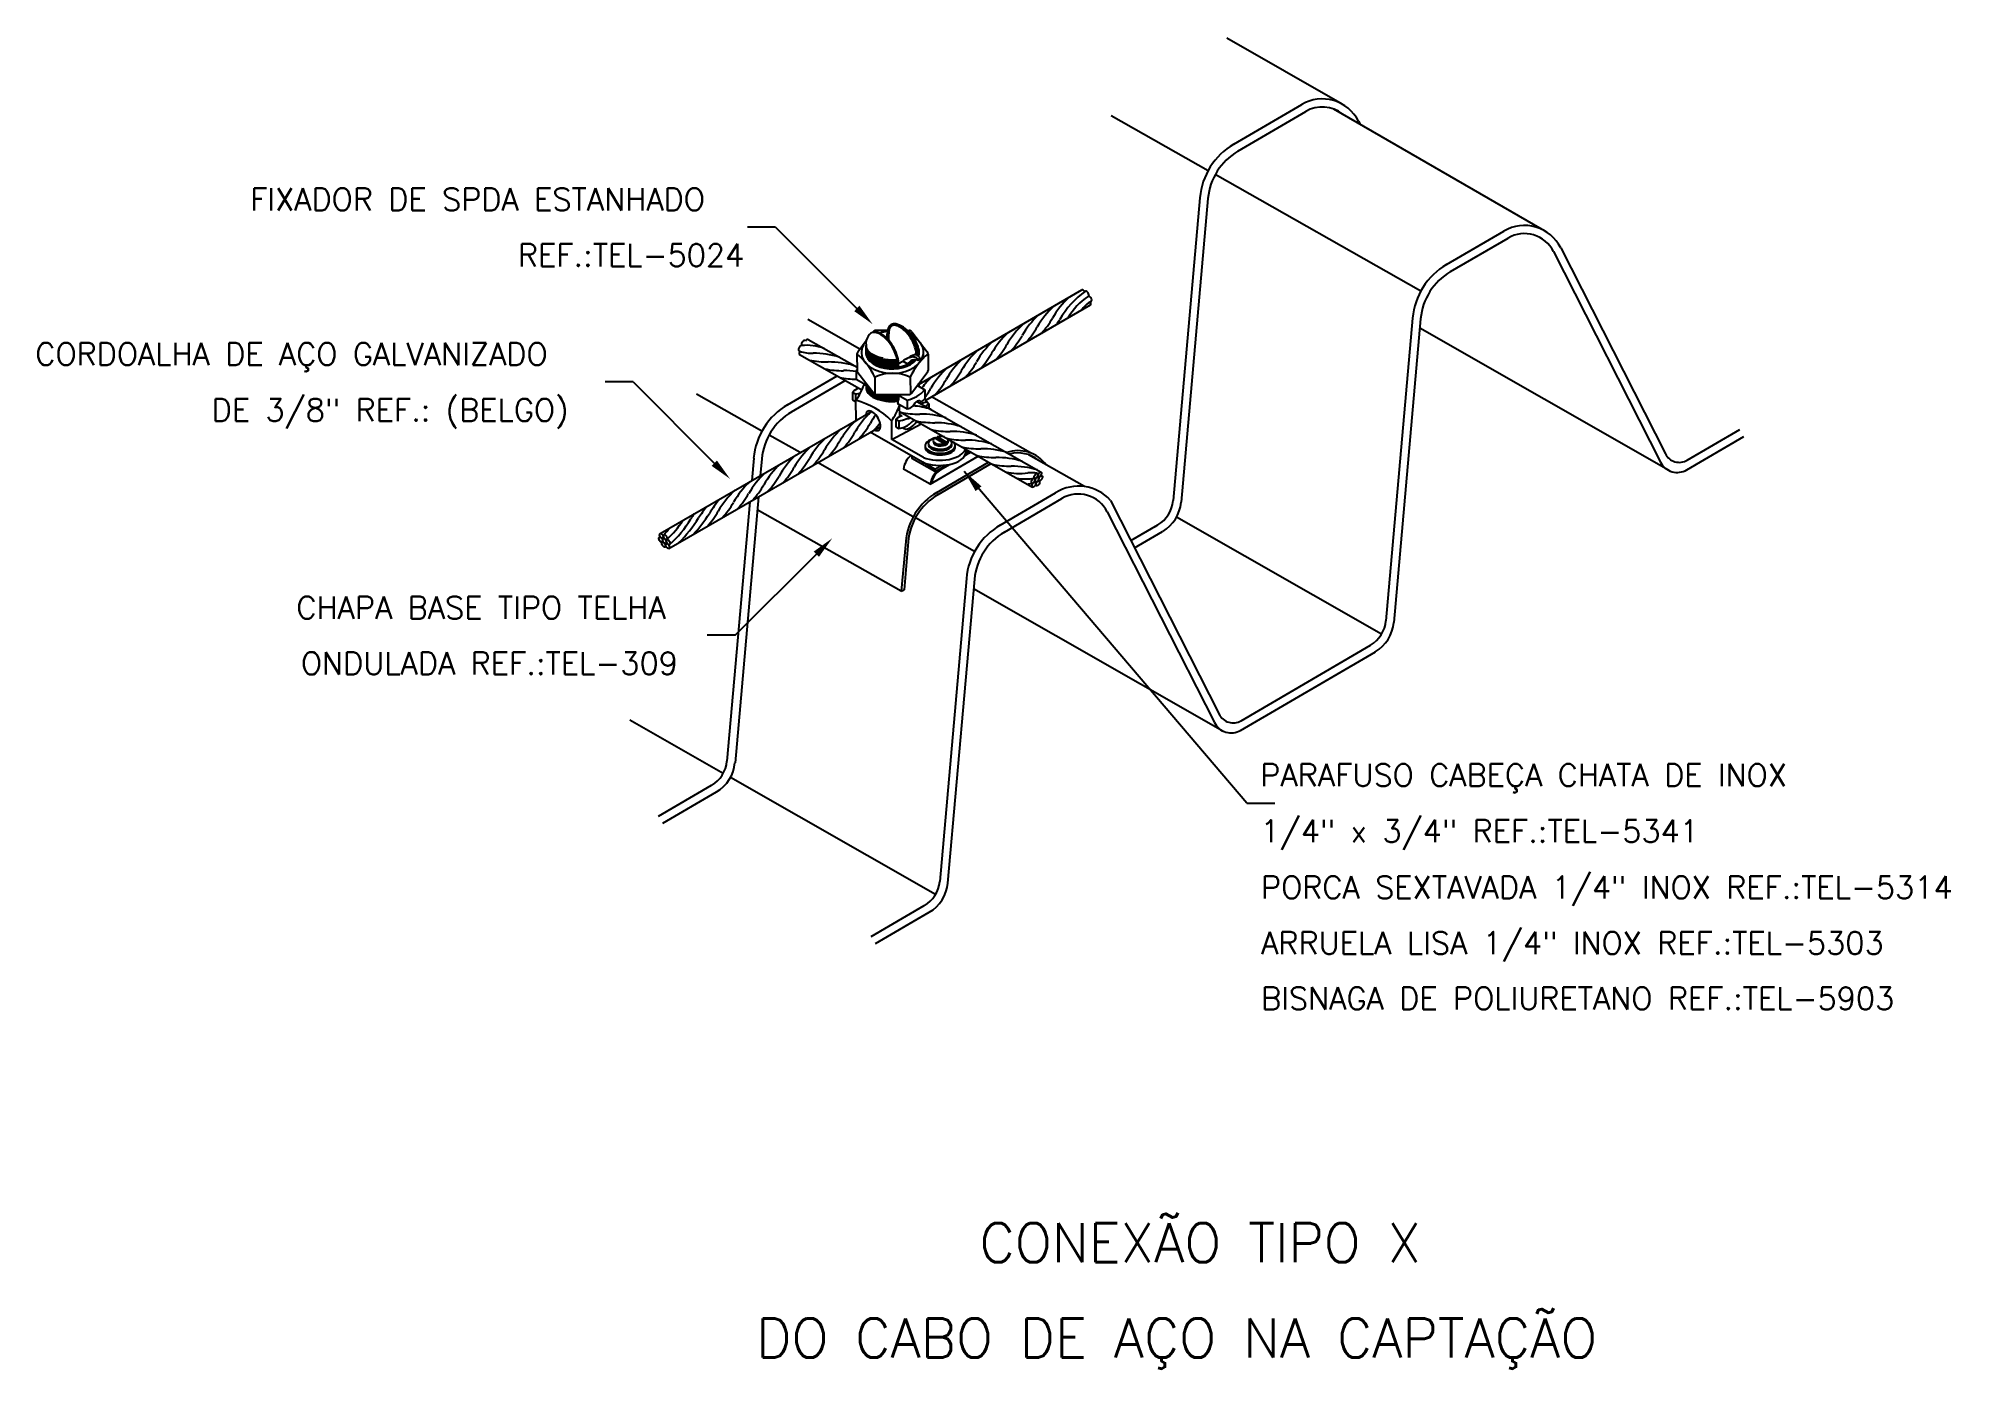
# Model space of a CAD drawing. Header units: millimetres. Extents: x -5684.2 to -5667.1, y -4708.7 to -4696.8.
import ezdxf
from ezdxf.enums import TextEntityAlignment as Align

# ---------------------------------------------------------------- set-up
doc = ezdxf.new("R2010")
doc.units = ezdxf.units.MM
doc.header["$LTSCALE"] = 10
doc.layers.add('Termotécnica', color=7, linetype='Continuous')
doc.styles.add('r140', font='romans.shx')
doc.styles.add('r80', font='romans.shx')

msp = doc.modelspace()

# ---------------------------------------------------------------- linework, layer by layer
at = {"layer": 'Termotécnica', "color": 3}
for p, q in [((-5672.542, -4697.408), (-5673.571, -4696.82)), ((-5673.739, -4698.003), (-5674.604, -4697.513)), ((-5673.509, -4697.767), (-5672.902, -4697.412)), ((-5673.473, -4697.83), (-5672.865, -4697.474)), ((-5670.755, -4698.528), (-5672.615, -4697.454)), ((-5672.395, -4697.561), (-5672.381, -4697.587)), ((-5671.838, -4699.078), (-5673.676, -4698.038)), ((-5673.812, -4698.245), (-5674.051, -4700.95)), ((-5673.74, -4698.251), (-5673.98, -4700.965)), ((-5671.609, -4698.842), (-5671.095, -4698.542)), ((-5671.572, -4698.905), (-5671.059, -4698.605)), ((-5670.653, -4698.724), (-5669.696, -4700.607)), ((-5670.588, -4698.691), (-5669.653, -4700.532)), ((-5676.851, -4699.598), (-5677.316, -4699.333)), ((-5671.912, -4699.32), (-5672.151, -4702.025)), ((-5671.84, -4699.326), (-5672.079, -4702.04)), ((-5669.624, -4700.68), (-5671.847, -4699.411)), ((-5677.496, -4700.094), (-5677.053, -4699.836)), ((-5677.46, -4700.157), (-5676.981, -4699.877)), ((-5677.726, -4700.33), (-5678.309, -4699.999)), ((-5677.385, -4700.522), (-5677.662, -4700.365)), ((-5669.462, -4700.676), (-5668.951, -4700.378)), ((-5669.457, -4700.59), (-5668.987, -4700.315)), ((-5677.799, -4700.572), (-5677.817, -4700.772)), ((-5677.727, -4700.578), (-5677.74, -4700.728)), ((-5674.843, -4700.825), (-5675.345, -4700.541)), ((-5677.757, -4700.916), (-5677.966, -4703.292)), ((-5675.596, -4701.169), (-5675.101, -4700.88)), ((-5675.559, -4701.232), (-5675.045, -4700.931)), ((-5674.61, -4700.949), (-5673.64, -4702.859)), ((-5677.833, -4700.96), (-5678.038, -4703.277)), ((-5675.825, -4701.405), (-5676.354, -4701.105)), ((-5674.64, -4701.051), (-5673.683, -4702.934)), ((-5672.188, -4702.143), (-5674.02, -4701.097)), ((-5674.428, -4701.307), (-5674.189, -4701.167)), ((-5674.395, -4701.372), (-5674.145, -4701.226)), ((-5674.213, -4701.181), (-5674.189, -4701.167)), ((-5675.899, -4701.647), (-5676.137, -4704.352)), ((-5675.826, -4701.653), (-5676.066, -4704.367)), ((-5673.608, -4703.009), (-5675.834, -4701.738)), ((-5673.448, -4703.003), (-5672.244, -4702.301)), ((-5673.444, -4702.917), (-5672.288, -4702.242)), ((-5678.071, -4703.387), (-5678.905, -4702.911)), ((-5678.649, -4703.771), (-5678.176, -4703.494)), ((-5676.175, -4704.47), (-5678.006, -4703.424)), ((-5678.612, -4703.833), (-5678.132, -4703.553)), ((-5676.748, -4704.846), (-5676.275, -4704.569)), ((-5676.712, -4704.908), (-5676.231, -4704.628))]:
    msp.add_line(p, q, dxfattribs=at)
at = {"layer": 'Termotécnica', "color": 2}
for p, q in [((-5677.603, -4698.508), (-5677.853, -4698.508)), ((-5677.603, -4698.508), (-5676.878, -4699.234)), ((-5676.322, -4699.909), (-5674.867, -4699.069)), ((-5676.262, -4700.053), (-5674.79, -4699.203)), ((-5677.311, -4699.511), (-5676.876, -4699.758)), ((-5676.606, -4699.504), (-5676.606, -4699.46)), ((-5676.593, -4699.518), (-5676.593, -4699.46)), ((-5677.389, -4699.645), (-5676.832, -4699.962)), ((-5676.507, -4699.697), (-5676.51, -4699.705)), ((-5676.51, -4699.705), (-5676.505, -4699.712)), ((-5676.505, -4699.712), (-5676.51, -4699.72)), ((-5676.51, -4699.72), (-5676.505, -4699.727)), ((-5676.505, -4699.727), (-5676.51, -4699.736)), ((-5676.51, -4699.736), (-5676.504, -4699.742)), ((-5676.504, -4699.742), (-5676.51, -4699.751)), ((-5676.51, -4699.751), (-5676.504, -4699.758)), ((-5676.504, -4699.769), (-5676.504, -4699.74)), ((-5676.332, -4699.655), (-5676.332, -4699.639)), ((-5676.323, -4699.611), (-5676.323, -4699.643)), ((-5678.877, -4699.89), (-5679.127, -4699.89)), ((-5678.877, -4699.89), (-5678.152, -4700.616)), ((-5676.504, -4699.758), (-5676.51, -4699.766)), ((-5676.51, -4699.766), (-5676.507, -4699.769)), ((-5676.884, -4700.234), (-5676.885, -4700.054)), ((-5676.504, -4700.043), (-5676.512, -4700.063)), ((-5676.512, -4700.063), (-5676.512, -4700.084)), ((-5676.506, -4700.004), (-5676.51, -4700.01)), ((-5676.51, -4700.01), (-5676.504, -4700.017)), ((-5676.504, -4700.017), (-5676.51, -4700.025)), ((-5676.51, -4700.025), (-5676.504, -4700.032)), ((-5676.504, -4700.032), (-5676.51, -4700.04)), ((-5676.51, -4700.04), (-5676.505, -4700.047)), ((-5676.505, -4700.047), (-5676.51, -4700.055)), ((-5676.51, -4700.055), (-5676.509, -4700.056)), ((-5676.504, -4700.004), (-5676.504, -4700.043)), ((-5676.34, -4700.064), (-5675.231, -4700.696)), ((-5676.305, -4700.084), (-5676.305, -4700.068)), ((-5676.242, -4700.08), (-5676.242, -4700.074)), ((-5675.326, -4700.524), (-5676.21, -4700.023)), ((-5678.635, -4701.244), (-5676.746, -4700.154)), ((-5676.566, -4700.405), (-5676.566, -4700.237)), ((-5676.566, -4700.405), (-5676.302, -4700.264)), ((-5676.494, -4700.201), (-5676.495, -4700.1)), ((-5676.495, -4700.154), (-5675.307, -4700.831)), ((-5678.557, -4701.378), (-5676.666, -4700.287)), ((-5676.29, -4700.608), (-5676.758, -4700.339)), ((-5676.283, -4700.566), (-5676.566, -4700.405)), ((-5676.196, -4700.417), (-5676.189, -4700.439)), ((-5676.095, -4700.442), (-5676.183, -4700.391)), ((-5676.161, -4700.39), (-5676.174, -4700.396)), ((-5676.161, -4700.382), (-5676.161, -4700.39)), ((-5676.073, -4700.432), (-5676.161, -4700.382)), ((-5676.073, -4700.441), (-5676.161, -4700.39)), ((-5676.073, -4700.441), (-5676.095, -4700.45)), ((-5676.073, -4700.432), (-5676.073, -4700.441)), ((-5676.061, -4700.418), (-5676.066, -4700.436)), ((-5676.374, -4701.094), (-5677.228, -4700.611)), ((-5676.266, -4700.464), (-5676.266, -4700.478)), ((-5676.221, -4700.805), (-5675.792, -4700.554)), ((-5676.163, -4700.877), (-5675.7, -4700.607)), ((-5676.095, -4700.442), (-5676.095, -4700.45)), ((-5676, -4700.481), (-5676, -4700.467)), ((-5675.912, -4700.547), (-5675.896, -4700.538)), ((-5675.905, -4700.49), (-5675.904, -4700.524)), ((-5676.221, -4700.805), (-5676.461, -4700.669)), ((-5676.151, -4700.897), (-5675.677, -4700.62)), ((-5676.126, -4700.672), (-5676.05, -4700.627)), ((-5676.125, -4700.662), (-5676.088, -4700.64)), ((-5673.394, -4703.653), (-5675.917, -4700.69)), ((-5676.48, -4701.76), (-5677.767, -4701.033)), ((-5677.964, -4702.154), (-5677.239, -4701.428)), ((-5676.441, -4701.316), (-5676.48, -4701.76)), ((-5676.419, -4701.318), (-5676.456, -4701.747)), ((-5676.48, -4701.76), (-5676.456, -4701.747)), ((-5677.964, -4702.154), (-5678.214, -4702.154)), ((-5673.394, -4703.653), (-5673.144, -4703.653))]:
    msp.add_line(p, q, dxfattribs=at)
at = {"layer": 'Termotécnica', "color": 1}
for p, q in [((-5676.793, -4699.523), (-5676.87, -4699.623)), ((-5676.732, -4699.443), (-5676.737, -4699.45)), ((-5676.604, -4699.43), (-5676.707, -4699.431)), ((-5676.423, -4699.43), (-5676.411, -4699.43)), ((-5676.387, -4699.443), (-5676.248, -4699.622)), ((-5676.877, -4699.642), (-5676.876, -4699.788)), ((-5676.505, -4699.727), (-5676.466, -4699.705)), ((-5676.421, -4699.731), (-5676.466, -4699.705)), ((-5676.382, -4699.656), (-5676.341, -4699.632)), ((-5676.334, -4699.636), (-5676.341, -4699.632)), ((-5676.329, -4699.69), (-5676.329, -4699.698)), ((-5676.241, -4699.641), (-5676.241, -4699.787)), ((-5676.883, -4699.79), (-5676.883, -4699.869)), ((-5676.883, -4699.79), (-5676.875, -4699.794)), ((-5676.795, -4699.92), (-5676.883, -4699.869)), ((-5676.87, -4699.807), (-5676.726, -4699.992)), ((-5676.717, -4699.847), (-5676.717, -4700)), ((-5676.4, -4699.846), (-5676.399, -4700)), ((-5676.39, -4699.992), (-5676.248, -4699.806)), ((-5676.336, -4699.921), (-5676.269, -4699.96)), ((-5676.917, -4699.981), (-5676.889, -4699.997)), ((-5676.917, -4699.981), (-5676.917, -4700.05)), ((-5676.917, -4700.05), (-5676.888, -4700.066)), ((-5676.889, -4699.997), (-5676.888, -4700.066)), ((-5676.701, -4700.004), (-5676.415, -4700.004)), ((-5676.512, -4700.082), (-5676.428, -4700.13)), ((-5676.504, -4700.008), (-5676.428, -4700.052)), ((-5676.428, -4700.052), (-5676.428, -4700.13)), ((-5676.269, -4699.96), (-5676.269, -4700.038)), ((-5676.261, -4700.069), (-5676.233, -4700.085)), ((-5676.233, -4700.085), (-5676.233, -4700.125)), ((-5676.53, -4700.222), (-5676.501, -4700.238)), ((-5676.53, -4700.222), (-5676.53, -4700.291)), ((-5676.501, -4700.238), (-5676.501, -4700.307)), ((-5676.474, -4700.193), (-5676.494, -4700.181)), ((-5676.53, -4700.291), (-5676.501, -4700.307)), ((-5676.387, -4700.553), (-5676.387, -4700.574)), ((-5676.182, -4700.69), (-5676.387, -4700.574)), ((-5676.182, -4700.669), (-5676.289, -4700.608)), ((-5675.913, -4700.546), (-5675.86, -4700.518)), ((-5675.904, -4700.521), (-5675.877, -4700.506)), ((-5675.86, -4700.516), (-5675.86, -4700.518)), ((-5676.182, -4700.69), (-5676.071, -4700.631)), ((-5676.182, -4700.669), (-5676.119, -4700.635)), ((-5676.182, -4700.669), (-5676.182, -4700.69))]:
    msp.add_line(p, q, dxfattribs=at)
at = {"layer": 'Termotécnica', "color": 3}
for centre, radius, start, end in [((-5672.719, -4697.725), 0.363, 26.9406, 120.2659), ((-5672.719, -4697.725), 0.291, 51.3776, 120.2724), ((-5673.199, -4698.299), 0.616, 120.2772, 174.9562), ((-5673.199, -4698.299), 0.543, 120.2724, 174.9581), ((-5670.912, -4698.856), 0.363, 26.9406, 120.2659), ((-5670.912, -4698.856), 0.291, 26.9338, 120.2724), ((-5671.298, -4699.374), 0.616, 120.2772, 174.9562), ((-5671.299, -4699.374), 0.543, 120.2724, 174.9581), ((-5677.186, -4700.626), 0.616, 120.2772, 174.9562), ((-5677.186, -4700.626), 0.543, 120.2724, 174.9581), ((-5669.546, -4700.531), 0.168, 206.9338, 300.2724), ((-5669.528, -4700.469), 0.14, 206.9338, 300.2724), ((-5674.896, -4701.204), 0.383, 41.7232, 122.3547), ((-5674.899, -4701.182), 0.29, 26.9338, 120.2724), ((-5674.33, -4700.926), 0.28, 300.2724, 354.9581), ((-5674.314, -4700.935), 0.336, 300.2724, 354.9581), ((-5675.285, -4701.701), 0.616, 120.2772, 174.9562), ((-5675.285, -4701.701), 0.543, 120.2724, 174.9581), ((-5672.429, -4702), 0.28, 300.2724, 354.9581), ((-5672.414, -4702.01), 0.336, 300.2724, 354.9581), ((-5673.533, -4702.858), 0.168, 206.9338, 300.2724), ((-5673.515, -4702.796), 0.14, 206.9338, 300.2724), ((-5678.317, -4703.253), 0.28, 300.2724, 354.9581), ((-5678.301, -4703.263), 0.336, 300.2724, 354.9581), ((-5676.416, -4704.328), 0.28, 300.2724, 354.9581), ((-5676.4, -4704.338), 0.336, 300.2724, 354.9581)]:
    msp.add_arc(centre, radius, start, end, dxfattribs=at)
at = {"layer": 'Termotécnica', "color": 1}
for centre, radius, start, end in [((-5674.568, -4699.804), 0.807, 132.9609, 149.8631), ((-5674.432, -4699.726), 0.807, 132.9609, 149.8631), ((-5674.364, -4699.739), 0.81, 125.5176, 149.8552), ((-5674.475, -4699.622), 0.599, 123.8813, 149.6894), ((-5674.616, -4699.448), 0.325, 120.9836, 142.8263), ((-5674.839, -4699.961), 0.807, 132.9609, 149.8631), ((-5674.703, -4699.882), 0.807, 132.9609, 149.8631), ((-5675.947, -4699.007), 0.786, 317.8403, 330.1267), ((-5675.811, -4698.929), 0.786, 317.8403, 330.1267), ((-5675.854, -4698.864), 0.918, 326.0173, 329.3473), ((-5677.323, -4700.004), 0.441, 69.7668, 95.9724), ((-5676.707, -4699.462), 0.0315, 90.1206, 142.5271), ((-5676.411, -4699.462), 0.0315, 37.7141, 90.1206), ((-5675.111, -4700.117), 0.807, 132.9609, 149.8631), ((-5674.975, -4700.039), 0.807, 132.9609, 149.8631), ((-5676.218, -4699.164), 0.786, 317.8403, 330.1267), ((-5676.083, -4699.086), 0.786, 317.8403, 330.1267), ((-5677.278, -4699.311), 0.323, 250.4507, 271.6902), ((-5677.139, -4698.926), 0.786, 258.1725, 270.459), ((-5677.266, -4700.441), 0.807, 73.2931, 90.1954), ((-5677.13, -4700.519), 0.807, 81.8096, 90.1954), ((-5677.043, -4700.108), 0.388, 66.6651, 85.8314), ((-5676.845, -4699.642), 0.0315, 142.5271, 180.1206), ((-5677.275, -4700.114), 0.619, 25.5705, 49.8576), ((-5676.353, -4699.853), 0.187, 95.8042, 127.4649), ((-5676.306, -4699.858), 0.216, 104.5625, 127.1378), ((-5676.358, -4699.76), 0.069, 64.7381, 155.4624), ((-5675.84, -4700.111), 0.619, 130.3836, 154.6706), ((-5676.37, -4699.717), 0.0494, 33.5089, 92.0356), ((-5676.354, -4699.692), 0.043, 31.2544, 97.1907), ((-5676.273, -4699.641), 0.0315, 0.1206, 37.7141), ((-5675.382, -4700.274), 0.807, 132.9609, 149.8631), ((-5675.246, -4700.196), 0.807, 132.9609, 149.8631), ((-5676.49, -4699.321), 0.786, 317.8403, 330.1267), ((-5676.354, -4699.243), 0.786, 317.8403, 330.1267), ((-5677.003, -4699.004), 0.786, 258.1725, 270.459), ((-5676.867, -4699.081), 0.786, 258.1725, 268.8203), ((-5676.994, -4700.596), 0.807, 82.1056, 90.1954), ((-5676.662, -4699.987), 0.296, 136.3139, 138.2257), ((-5676.845, -4699.788), 0.0315, 180.1206, 217.7141), ((-5676.558, -4700.204), 0.391, 66.1618, 114.0793), ((-5675.653, -4700.431), 0.807, 132.9609, 142.8488), ((-5676.273, -4699.787), 0.0315, 322.5271, 0.1206), ((-5675.518, -4700.352), 0.807, 132.9609, 149.8631), ((-5676.761, -4699.478), 0.786, 317.8403, 330.1267), ((-5676.625, -4699.399), 0.786, 317.8403, 330.1267), ((-5676.79, -4700.123), 0.19, 111.422, 131.6907), ((-5676.917, -4699.788), 0.212, 277.7579, 290.1469), ((-5676.918, -4699.854), 0.214, 277.8274, 278.8818), ((-5676.702, -4699.973), 0.0315, 217.7141, 270.1206), ((-5676.458, -4699.314), 0.786, 267.2786, 268.2998), ((-5676.489, -4699.763), 0.296, 282.0155, 318.2257), ((-5676.415, -4699.972), 0.0315, 270.1206, 322.5271), ((-5676.346, -4699.981), 0.096, 295.4519, 323.7131), ((-5676.22, -4700.199), 0.136, 107.4831, 125.0688), ((-5676.897, -4699.556), 0.786, 323.0782, 330.1267), ((-5676.467, -4699.838), 0.339, 307.2227, 313.3877), ((-5676.643, -4700.54), 0.388, 126.3329, 145.4991), ((-5676.196, -4700.744), 0.807, 141.4774, 149.8631), ((-5677.44, -4699.869), 0.786, 317.8403, 330.1267), ((-5676.507, -4700.462), 0.388, 127.7171, 145.4991), ((-5676.061, -4700.666), 0.807, 143.3866, 149.8631), ((-5677.304, -4699.791), 0.786, 317.8403, 323.7421), ((-5676.412, -4700.379), 0.196, 108.2744, 126.7995), ((-5676.53, -4700.028), 0.212, 277.7579, 295.8815), ((-5676.526, -4700.113), 0.195, 277.1962, 308.8429), ((-5676.322, -4699.392), 0.786, 258.1725, 270.459), ((-5676.455, -4700.042), 0.178, 275.6375, 289.1339), ((-5676.437, -4700.04), 0.0909, 275.7069, 311.4343), ((-5676.272, -4700.369), 0.167, 123.1056, 141.7217), ((-5676.449, -4700.907), 0.807, 73.2931, 84.7277), ((-5676.186, -4699.469), 0.786, 258.1725, 270.459), ((-5676.313, -4700.984), 0.807, 73.2931, 90.1954), ((-5676.177, -4701.062), 0.807, 73.2931, 90.1954), ((-5676.604, -4700.979), 0.807, 132.9609, 149.8631), ((-5676.468, -4700.901), 0.807, 132.9609, 149.8631), ((-5677.711, -4700.026), 0.786, 317.8403, 330.1267), ((-5676.332, -4700.823), 0.807, 141.4774, 149.8631), ((-5677.576, -4699.948), 0.786, 317.8403, 330.1267), ((-5676.05, -4699.547), 0.786, 258.1725, 270.459), ((-5675.913, -4699.624), 0.786, 258.1725, 270.459), ((-5676.04, -4701.139), 0.807, 73.2931, 90.1954), ((-5675.904, -4701.217), 0.807, 73.2931, 90.1954), ((-5676.875, -4701.136), 0.807, 132.9609, 149.8631), ((-5676.739, -4701.058), 0.807, 132.9609, 149.8631), ((-5677.983, -4700.183), 0.786, 317.8403, 330.1267), ((-5677.847, -4700.104), 0.786, 317.8403, 330.1267), ((-5675.777, -4699.702), 0.786, 258.1725, 270.459), ((-5675.641, -4699.779), 0.786, 258.1725, 270.459), ((-5675.768, -4701.294), 0.807, 73.2931, 90.1954), ((-5675.632, -4701.372), 0.807, 73.2931, 90.1954), ((-5677.282, -4701.371), 0.807, 132.9609, 149.8631), ((-5677.146, -4701.293), 0.807, 132.9609, 149.8631), ((-5677.011, -4701.214), 0.807, 132.9609, 149.8631), ((-5678.254, -4700.34), 0.786, 317.8403, 330.1267), ((-5678.118, -4700.261), 0.786, 317.8403, 330.1267), ((-5675.505, -4699.857), 0.786, 258.1725, 270.459), ((-5675.422, -4700.151), 0.557, 256.9069, 277.4653), ((-5675.496, -4701.45), 0.807, 73.2931, 90.1954), ((-5675.371, -4700.355), 0.402, 258.9587, 281.1152), ((-5675.315, -4700.936), 0.235, 78.0612, 98.6319), ((-5677.171, -4701.703), 1.206, 140.6074, 148.0944), ((-5677.418, -4701.449), 0.807, 132.9609, 149.8631), ((-5678.526, -4700.496), 0.786, 317.8403, 330.1267), ((-5678.39, -4700.418), 0.786, 317.8403, 330.1267), ((-5675.384, -4700.402), 0.402, 274.179, 281.1152), ((-5679.167, -4700.632), 0.94, 310.883, 329.117), ((-5679.309, -4700.475), 1.197, 314.7103, 328.2103), ((-5677.571, -4701.582), 0.918, 146.0117, 149.3417), ((-5679.21, -4700.435), 1.195, 316.8877, 328.1717), ((-5677.042, -4701.908), 1.485, 142.5428, 147.3042), ((-5678.797, -4700.653), 0.786, 317.8403, 330.1267), ((-5678.661, -4700.575), 0.786, 317.8403, 330.1267), ((-5679.569, -4700.346), 1.327, 316.7715, 320.1887), ((-5679.073, -4700.736), 0.75, 311.4044, 328.5956)]:
    msp.add_arc(centre, radius, start, end, dxfattribs=at)
at = {"layer": 'Termotécnica', "color": 2}
for centre, radius, start, end in [((-5676.622, -4699.659), 0.303, 8.9887, 65.1822), ((-5677.345, -4699.532), 0.0106, 27.3271, 80.0304), ((-5676.67, -4699.549), 0.126, 147.2869, 186.2531), ((-5676.713, -4699.564), 0.117, 57.4398, 99.5653), ((-5677.386, -4699.606), 0.0104, 211.1631, 265.1516), ((-5677.416, -4699.69), 0.644, 325.6279, 339.4059), ((-5677.003, -4700.594), 0.704, 72.7611, 74.321), ((-5677.088, -4700.776), 0.75, 45.9447, 74.2964), ((-5677.016, -4700.639), 0.75, 45.9447, 47.7575), ((-5676.188, -4700), 0.0915, 205.9115, 233.43), ((-5677.098, -4699.873), 0.644, 325.6279, 339.4059), ((-5676.266, -4700.696), 0.197, 130.9871, 172.0578), ((-5675.83, -4700.621), 0.105, 103.4045, 118.7206), ((-5675.437, -4700.817), 0.313, 36.128, 108.9604), ((-5675.437, -4700.816), 0.291, 51.3776, 104.9258), ((-5676.026, -4700.832), 0.197, 120.2772, 172.0578), ((-5676.027, -4700.832), 0.188, 121.5672, 170.231), ((-5675.877, -4701.366), 0.566, 120.2772, 174.9562), ((-5675.878, -4701.366), 0.543, 120.2724, 174.9581)]:
    msp.add_arc(centre, radius, start, end, dxfattribs=at)
for centre, major_axis, ratio, start_param, end_param in [((-5674.854, -4699.091), (-0.013, 0.0224), 0.509483, 4.69135, 6.283185), ((-5674.822, -4699.102), (-0.013, 0.0224), 0.509483, 3.143946, 6.283185), ((-5674.796, -4699.147), (-0.013, 0.0224), 0.509483, 3.141593, 6.283185), ((-5674.803, -4699.181), (-0.013, 0.0224), 0.509483, 3.141593, 4.719858), ((-5676.469, -4699.555), (-0.103, 0.176), 0.509483, 3.942773, 7.036742), ((-5677.382, -4699.589), (0.013, 0.0224), 0.509483, 0, 3.141593), ((-5677.356, -4699.544), (0.013, 0.0224), 0.509483, 0, 3.139239), ((-5677.324, -4699.533), (0.013, 0.0224), 0.509483, 0, 1.591835), ((-5676.65, -4699.632), (-0.103, 0.176), 0.509483, 4.100464, 6.597026), ((-5676.65, -4699.631), (-0.108, 0.184), 0.529306, 3.818947, 5.448871), ((-5677.375, -4699.623), (0.013, 0.0224), 0.509483, 1.563328, 3.141593), ((-5676.732, -4700.237), (-0.0495, 0.0844), 0.509483, -3.826239, 0.630514), ((-5676.389, -4700.188), (-0.068, -0.118), 0.509483, 6.122207, 7.686205), ((-5676.133, -4700.459), (-0.134, 0), 0.509483, -0.860435, 3.606241), ((-5676.133, -4700.438), (0.106, 0), 0.498339, -4.448249, 0.47878), ((-5676.128, -4700.412), (0.0686, 0), 0.500279, 2.496756, 5.215581), ((-5676.128, -4700.43), (0.0631, 0), 0.500279, 3.415107, 6.092408), ((-5676.128, -4700.412), (0.0686, 0), 0.500279, 1.06668, 2.073751), ((-5676.128, -4700.412), (0.0686, 0), 0.500279, 5.642756, 6.647737), ((-5676.138, -4700.517), (-0.234, 0), 0.509483, 0.867995, 3.079398), ((-5676.138, -4700.471), (-0.234, 0), 0.509483, 0.904807, 2.988484), ((-5676.133, -4700.474), (-0.134, 0), 0.509483, 0.051581, 3.031609), ((-5676.133, -4700.451), (0.106, 0), 0.500279, -3.268555, 0.124623)]:
    msp.add_ellipse(centre, major_axis=major_axis, ratio=ratio, start_param=start_param, end_param=end_param, dxfattribs=at)
at = {"layer": 'Termotécnica', "color": 1}
for centre, major_axis, ratio, start_param, end_param in [((-5676.559, -4699.625), (-0.278, -0.001), 0.675841, 5.719825, 10.265938), ((-5676.559, -4699.572), (-0.237, 0), 0.509483, 6.202235, 8.033197), ((-5676.559, -4699.579), (-0.237, 0), 0.509483, 6.213743, 8.073992), ((-5676.559, -4699.587), (-0.237, 0), 0.509483, 6.213743, 8.059008), ((-5676.559, -4699.564), (-0.237, 0), 0.509483, 0, 1.198297), ((-5676.559, -4699.625), (-0.278, -0.001), 0.675841, 4.87803, 5.133978), ((-5676.559, -4699.625), (-0.239, -0.001), 0.622287, 6.148777, 8.952439), ((-5676.559, -4699.595), (-0.237, 0), 0.509483, 6.213743, 8.082697), ((-5676.559, -4699.61), (-0.237, 0), 0.509483, 6.213743, 8.08479), ((-5676.559, -4699.625), (-0.237, 0), 0.509483, 6.213743, 8.085385), ((-5676.559, -4699.602), (-0.237, 0), 0.509483, 6.213743, 8.059873), ((-5676.559, -4699.617), (-0.237, 0), 0.509483, 6.213743, 8.060207), ((-5676.559, -4699.633), (-0.237, 0), 0.509483, 6.213743, 8.059381), ((-5676.559, -4699.64), (-0.237, 0), 0.509483, 0.509617, 1.801693), ((-5676.559, -4699.648), (-0.237, 0), 0.509483, 0.933017, 1.776481), ((-5676.559, -4699.625), (-0.226, 0), 0.598456, 1.813596, 2.620475), ((-5676.559, -4699.625), (-0.226, 0), 0.598456, 2.934325, 3.052271), ((-5676.559, -4699.572), (-0.237, 0), 0.509483, 2.793246, 2.954838), ((-5676.559, -4699.579), (-0.237, 0), 0.509483, 2.810761, 2.978933), ((-5676.559, -4699.587), (-0.237, 0), 0.509483, 2.821407, 3.005872), ((-5676.559, -4699.595), (-0.237, 0), 0.509483, 2.82911, 3.033291), ((-5676.559, -4699.602), (-0.237, 0), 0.509483, 2.844033, 3.061758), ((-5676.558, -4699.608), (-0.237, 0), 0.509483, 2.82911, 3.006963), ((-5676.558, -4699.615), (-0.237, 0), 0.509483, 2.829496, 3.01018), ((-5676.559, -4699.625), (-0.237, 0), 0.509483, 2.874607, 3.064029), ((-5676.349, -4699.676), (-0.0341, 0), 0.509483, 2.225509, 3.514547), ((-5676.349, -4699.684), (-0.0341, 0), 0.509483, 2.225509, 3.37668), ((-5676.559, -4699.633), (-0.237, 0), 0.509483, 2.922988, 2.981561), ((-5676.559, -4699.625), (-0.239, -0.001), 0.622287, 2.905812, 3.383908), ((-5676.558, -4699.922), (-0.237, 0), 0.509483, 6.198378, 8.059471), ((-5676.558, -4699.914), (-0.237, 0), 0.509483, 6.219825, 8.085504), ((-5676.558, -4699.93), (-0.237, 0), 0.509483, 6.213743, 8.078571), ((-5676.558, -4699.907), (-0.237, 0), 0.509483, 6.251289, 7.06151), ((-5676.558, -4699.899), (-0.237, 0), 0.509483, 0.031775, 0.717535), ((-5676.558, -4699.891), (-0.237, 0), 0.509483, 2.863257, 3.03491), ((-5676.558, -4699.899), (-0.237, 0), 0.509483, 2.916017, 3.11102), ((-5676.558, -4699.907), (-0.237, 0), 0.509483, 2.9666, 3.17317), ((-5676.558, -4699.937), (-0.237, 0), 0.509483, 6.213743, 8.059589), ((-5676.558, -4699.945), (-0.237, 0), 0.509483, 6.213743, 8.049984), ((-5676.558, -4699.945), (-0.237, 0), 0.509483, 6.213743, 8.049984), ((-5676.558, -4699.907), (-0.237, 0), 0.509483, 0.937211, 1.7767), ((-5676.558, -4699.899), (-0.237, 0), 0.509483, 1.057649, 1.801228), ((-5676.558, -4699.891), (-0.237, 0), 0.509483, 1.200274, 1.775937), ((-5676.344, -4700.116), (-0.0319, -0.0554), 0.509483, 2.820425, 4.869091)]:
    msp.add_ellipse(centre, major_axis=major_axis, ratio=ratio, start_param=start_param, end_param=end_param, dxfattribs=at)
at = {"layer": 'Termotécnica', "color": 2}
for centre, major_axis in [((-5675.301, -4700.774), (0.0128, 0.0225)), ((-5675.295, -4700.808), (0.0128, 0.0225)), ((-5675.276, -4700.729), (0.0128, 0.0225)), ((-5675.269, -4700.763), (0.0128, 0.0225)), ((-5675.261, -4700.796), (0.0128, 0.0225)), ((-5675.244, -4700.718), (0.0128, 0.0225)), ((-5675.236, -4700.751), (0.0128, 0.0225)), ((-5678.629, -4701.3), (-0.013, 0.0224)), ((-5678.622, -4701.267), (-0.013, 0.0224)), ((-5678.596, -4701.311), (-0.013, 0.0224)), ((-5678.59, -4701.276), (-0.013, 0.0224)), ((-5678.564, -4701.321), (-0.013, 0.0224)), ((-5678.603, -4701.344), (-0.013, 0.0224)), ((-5678.57, -4701.356), (-0.013, 0.0224))]:
    msp.add_ellipse(centre, major_axis=major_axis, ratio=0.509483, dxfattribs=at)
msp.add_open_spline([(-5676.346, -4699.635), (-5676.346, -4699.63), (-5676.35, -4699.607), (-5676.361, -4699.568), (-5676.379, -4699.527), (-5676.403, -4699.487), (-5676.43, -4699.452), (-5676.459, -4699.423), (-5676.486, -4699.403), (-5676.509, -4699.391), (-5676.528, -4699.385), (-5676.543, -4699.384), (-5676.556, -4699.385), (-5676.566, -4699.39), (-5676.575, -4699.396), (-5676.582, -4699.406), (-5676.588, -4699.42), (-5676.592, -4699.439), (-5676.593, -4699.454), (-5676.593, -4699.462)], degree=3, knots=[3.942773, 3.942773, 3.942773, 3.942773, 4.152047, 4.373331, 4.607258, 4.841184, 5.075111, 5.298225, 5.504103, 5.689757, 5.855803, 6.005181, 6.14422, 6.28326, 6.422299, 6.561339, 6.707536, 6.872139, 7.036742, 7.036742, 7.036742, 7.036742], dxfattribs=at)
for points in [[(-5676.901, -4699.258), (-5676.854, -4699.21), (-5676.736, -4699.375)], [(-5678.175, -4700.64), (-5678.128, -4700.592), (-5678.01, -4700.757)], [(-5675.764, -4700.823), (-5675.816, -4700.866), (-5675.917, -4700.69)], [(-5677.262, -4701.405), (-5677.215, -4701.452), (-5677.097, -4701.287)]]:
    msp.add_solid(points, dxfattribs=at)

# ---------------------------------------------------------------- texts
at = {"layer": 'Termotécnica', "color": 2, "style": 'r80'}
for s, p in [('FIXADOR DE SPDA ESTANHADO', (-5682.298, -4698.259)), ('REF.:TEL-5024', (-5679.906, -4698.758)), ('CORDOALHA DE AÇO GALVANIZADO', (-5684.218, -4699.641)), ('DE 3/8" REF.: (BELGO)', (-5682.642, -4700.14)), ('CHAPA BASE TIPO TELHA', (-5681.885, -4701.906)), ('ONDULADA REF.:TEL-309', (-5681.845, -4702.404)), ('PARAFUSO CABEÇA CHATA DE INOX ', (-5673.272, -4703.403)), ('1/4" x 3/4" REF.:TEL-5341', (-5673.27, -4703.903)), ('PORCA SEXTAVADA 1/4" INOX REF.:TEL-5314', (-5673.266, -4704.405)), ('ARRUELA LISA 1/4" INOX REF.:TEL-5303', (-5673.265, -4704.902)), ('BISNAGA DE POLIURETANO REF.:TEL-5903', (-5673.265, -4705.398))]:
    msp.add_text(s, height=0.2, dxfattribs=at).set_placement(p, align=Align.MIDDLE_LEFT)
at = {"layer": 'Termotécnica', "color": 5, "style": 'r140'}
for s, p in [(' CONEXÃO TIPO X ', (-5673.808, -4707.86)), (' DO CABO DE AÇO NA CAPTAÇÃO', (-5674.139, -4708.711))]:
    msp.add_text(s, height=0.35, dxfattribs=at).set_placement(p, align=Align.BOTTOM_CENTER)

doc.saveas('drawing.dxf')
